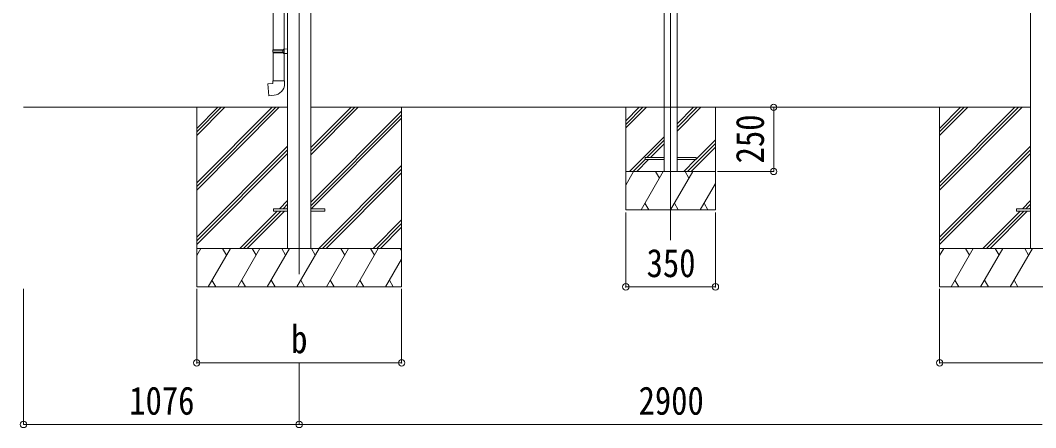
# Model space of a CAD drawing. Units: millimetres at full size, sheet at 1:25. Extents: x -6988 to 7066, y -4877 to 4823.
# Drawn here: x -238 to 3725, y -2564 to -976 of the extents above; entities that cross this region are included whole.
import ezdxf
from ezdxf.enums import TextEntityAlignment as Align

# ---------------------------------------------------------------- set-up
doc = ezdxf.new("R2010")
doc.units = ezdxf.units.MM
doc.header["$LTSCALE"] = 25
doc.header["$PDMODE"] = 32
doc.header["$PDSIZE"] = 25
for name, color, linetype, lineweight in [('0-0_0', 7, 'Continuous', 9), ('0-1_本体', 4, 'Continuous', 9), ('0-2_部品', 7, 'Continuous', 9), ('0-8_PARTS2', 2, 'Continuous', 9), ('0-A_寸法', 4, 'Continuous', 9), ('1-0_FRAME', 7, 'Continuous', 9), ('1-1_GLASS', 4, 'Continuous', 9), ('1-2_GLASS_SEAL', 7, 'Continuous', 9), ('1-8', 2, 'Continuous', 9), ('1-A', 6, 'Continuous', 9)]:
    doc.layers.add(name, color=color, linetype=linetype, lineweight=lineweight)
doc.styles.add('ＭＳ ゴシック', font='')
doc.styles.get('ＭＳ ゴシック').set_extended_font_data('MS Gothic')

msp = doc.modelspace()

# ---------------------------------------------------------------- linework, layer by layer
at = {"layer": '0-0_0'}
for p, q in [((-225.87, -1314.99), (804.93, -1314.99)), ((450.13, -1314.99), (450.13, -2014.99)), ((450.13, -1609.17), (744.31, -1314.99)), ((450.13, -1623.31), (758.45, -1314.99)), ((450.13, -1637.46), (772.6, -1314.99)), ((450.13, -1425.33), (560.46, -1314.99)), ((450.13, -1411.18), (546.32, -1314.99)), ((450.13, -1397.04), (532.18, -1314.99)), ((895.33, -1314.99), (3704.93, -1314.99)), ((895.33, -1500.62), (1080.96, -1314.99)), ((895.33, -1486.48), (1066.82, -1314.99)), ((895.33, -1472.34), (1052.68, -1314.99)), ((895.33, -1684.47), (1250.13, -1329.67)), ((895.33, -1698.61), (1250.13, -1343.82)), ((1250.13, -1314.99), (1250.13, -2014.99)), ((3350.13, -1314.99), (3350.13, -2014.99)), ((3350.13, -1609.17), (3644.31, -1314.99)), ((3350.13, -1623.31), (3658.45, -1314.99)), ((3350.13, -1637.46), (3672.6, -1314.99)), ((3350.13, -1425.33), (3460.46, -1314.99)), ((3350.13, -1411.18), (3446.32, -1314.99)), ((3350.13, -1397.04), (3432.18, -1314.99)), ((897.59, -1710.49), (1250.13, -1357.96)), ((450.13, -1821.3), (804.93, -1466.51)), ((450.13, -1835.44), (804.93, -1480.65)), ((450.13, -1849.59), (804.93, -1494.79)), ((3350.13, -1821.3), (3704.93, -1466.51)), ((3350.13, -1835.44), (3704.93, -1480.65)), ((3350.13, -1849.59), (3704.93, -1494.79)), ((926.94, -1864.99), (1250.13, -1541.8)), ((941.08, -1864.99), (1250.13, -1555.95)), ((955.23, -1864.99), (1250.13, -1570.09)), ((773.07, -1710.49), (804.93, -1678.64)), ((787.22, -1710.49), (804.93, -1692.78)), ((3673.07, -1710.49), (3704.93, -1678.64)), ((3687.22, -1710.49), (3704.93, -1692.78)), ((618.57, -1864.99), (764.07, -1719.49)), ((632.72, -1864.99), (778.22, -1719.49)), ((646.86, -1864.99), (792.36, -1719.49)), ((801.36, -1710.49), (804.93, -1706.92)), ((3518.57, -1864.99), (3664.07, -1719.49)), ((3532.72, -1864.99), (3678.22, -1719.49)), ((3546.86, -1864.99), (3692.36, -1719.49)), ((3701.36, -1710.49), (3704.93, -1706.92)), ((1139.07, -1864.99), (1250.13, -1753.94)), ((1153.22, -1864.99), (1250.13, -1768.08)), ((1167.36, -1864.99), (1250.13, -1782.22)), ((1250.13, -1864.99), (450.13, -1864.99)), ((450.13, -1892.5), (466.01, -1864.99)), ((494.88, -2014.99), (581.48, -1864.99)), ((566.48, -1890.97), (551.48, -1864.99)), ((610.35, -2014.99), (696.95, -1864.99)), ((681.95, -1890.98), (666.95, -1864.99)), ((725.82, -2014.99), (812.42, -1864.99)), ((797.42, -1890.98), (782.42, -1864.99)), ((841.29, -2014.99), (927.89, -1864.99)), ((912.89, -1890.98), (897.89, -1864.99)), ((956.76, -2014.99), (1043.36, -1864.99)), ((1028.36, -1890.98), (1013.36, -1864.99)), ((1072.23, -2014.99), (1158.83, -1864.99)), ((1128.83, -1864.99), (1143.83, -1890.98)), ((1244.3, -1864.99), (1250.13, -1875.09)), ((4150.13, -1864.99), (3350.13, -1864.99)), ((3350.13, -1892.5), (3366.01, -1864.99)), ((3394.88, -2014.99), (3481.48, -1864.99)), ((3466.48, -1890.97), (3451.48, -1864.99)), ((3510.35, -2014.99), (3596.95, -1864.99)), ((3581.95, -1890.98), (3566.95, -1864.99)), ((3625.82, -2014.99), (3712.42, -1864.99)), ((3697.42, -1890.98), (3682.42, -1864.99)), ((1187.7, -2014.99), (1250.13, -1906.86)), ((450.13, -2014.99), (1250.13, -2014.99)), ((509.88, -1989.02), (524.87, -2014.99)), ((625.35, -1989.01), (640.35, -2014.99)), ((740.82, -1989.01), (755.82, -2014.99)), ((856.29, -1989.01), (871.29, -2014.99)), ((971.76, -1989.01), (986.76, -2014.99)), ((1087.23, -1989.02), (1102.23, -2014.99)), ((1202.7, -1989.02), (1217.7, -2014.99)), ((3350.13, -2014.99), (4150.13, -2014.99)), ((3409.88, -1989.02), (3424.87, -2014.99)), ((3525.35, -1989.01), (3540.35, -2014.99)), ((3640.82, -1989.01), (3655.82, -2014.99))]:
    msp.add_line(p, q, dxfattribs=at)
at = {"layer": '0-1_本体'}
for p, q in [((804.93, 1011.39), (804.93, -1864.99)), ((895.33, 1011.39), (895.33, -1864.99)), ((3704.93, 1011.39), (3704.93, -1864.99))]:
    msp.add_line(p, q, dxfattribs=at)
at = {"layer": '0-2_部品'}
for p, q in [((749.13, -257.24), (749.13, -1090.4)), ((791.13, -259.8), (791.13, -1087.84)), ((747.13, -1092.4), (748.13, -1090.4)), ((747.13, -1092.4), (791.13, -1092.4)), ((747.13, -1092.4), (747.13, -1100.4)), ((747.13, -1100.4), (791.13, -1100.4)), ((747.13, -1100.4), (748.13, -1102.4)), ((748.13, -1090.4), (791.13, -1090.4)), ((748.13, -1102.4), (791.13, -1102.4)), ((749.13, -1102.4), (749.13, -1212.4)), ((786.65, -1092.4), (786.22, -1090.4)), ((789.13, -1087.9), (805.13, -1087.43)), ((789.13, -1089.9), (789.13, -1087.9)), ((789.13, -1089.9), (791.13, -1089.9)), ((789.13, -1104.9), (789.13, -1102.9)), ((789.13, -1104.9), (805.13, -1105.37)), ((791.13, -1104.96), (791.13, -1212.4)), ((805.13, -1087.43), (805.13, -1105.37)), ((747.13, -1212.4), (793.13, -1212.4)), ((747.13, -1222.4), (747.13, -1212.4)), ((793.13, -1212.4), (793.13, -1223.32))]:
    msp.add_line(p, q, dxfattribs=at)
at = {"layer": '0-2_部品', "color": 4}
for p, q in [((750.33, -1710.49), (750.33, -1719.49)), ((805.13, -1710.49), (750.33, -1710.49)), ((805.13, -1719.49), (750.33, -1719.49)), ((949.93, -1710.49), (895.13, -1710.49)), ((3650.33, -1710.49), (3650.33, -1719.49)), ((3705.13, -1710.49), (3650.33, -1710.49)), ((3705.13, -1719.49), (3650.33, -1719.49))]:
    msp.add_line(p, q, dxfattribs=at)
at = {"layer": '0-2_部品'}
for points in [[(786.65, -1092.4), (786.65, -1100.4), (786.22, -1102.4)], [(789.13, -1102.9), (791.13, -1102.9), (791.13, -1089.9)], [(752.05, -1268.14), (731.22, -1269.97), (727.21, -1224.14), (747.13, -1222.4)]]:
    msp.add_lwpolyline(points, dxfattribs=at)
at = {"layer": '0-2_部品', "color": 4}
msp.add_lwpolyline([(949.93, -1710.49), (949.93, -1719.49), (895.13, -1719.49)], dxfattribs=at)
at = {"layer": '0-2_部品'}
msp.add_arc((748.13, -1223.32), 45, 275, 0, dxfattribs=at)
at = {"layer": '0-8_PARTS2'}
msp.add_line((850.13, 985.01), (850.13, -1964.99), dxfattribs=at)
at = {"layer": '0-A_寸法', "color": 6}
for p, q in [((-225.87, -2551.36), (-225.87, -2022.41)), ((450.13, -2311.38), (450.13, -2022.41)), ((1250.13, -2311.38), (1250.13, -2022.41)), ((3350.13, -2311.38), (3350.13, -2022.41)), ((450.13, -2311.38), (1250.13, -2311.38)), ((850.13, -2551.36), (850.13, -2311.38)), ((3350.13, -2311.38), (4150.13, -2311.38)), ((-225.87, -2551.36), (850.13, -2551.36)), ((850.13, -2551.36), (3750.13, -2551.36))]:
    msp.add_line(p, q, dxfattribs=at)
for p in [(450.13, -2311.38), (1250.13, -2311.38), (3350.13, -2311.38), (-225.87, -2551.36), (850.13, -2551.36)]:
    msp.add_point(p, dxfattribs=at)
at = {"layer": '1-0_FRAME'}
for p, q in [((2125.13, -1315), (2125.13, -1715)), ((2125.13, -1367.34), (2177.48, -1315)), ((2125.13, -1381.48), (2191.62, -1315)), ((2125.13, -1395.63), (2205.76, -1315)), ((2325.13, -1407.76), (2417.9, -1315)), ((2325.13, -1393.62), (2403.75, -1315)), ((2325.13, -1379.48), (2389.61, -1315)), ((2475.13, -1715), (2475.13, -1315)), ((2139.61, -1565), (2275.13, -1429.47)), ((2207.75, -1511), (2275.13, -1443.62)), ((2221.89, -1511), (2275.13, -1457.76)), ((2365.88, -1565), (2475.13, -1455.75)), ((2400.13, -1516.61), (2475.13, -1441.61)), ((2380.03, -1565), (2475.13, -1469.89)), ((2153.75, -1565), (2200.13, -1518.62)), ((2167.89, -1565), (2213.89, -1519)), ((2351.74, -1565), (2397.74, -1519)), ((2125.13, -1618.11), (2155.8, -1564.99)), ((2125.13, -1565), (2475.13, -1565)), ((2184.66, -1714.99), (2271.27, -1564.99)), ((2256.27, -1590.98), (2241.26, -1565)), ((2300.13, -1714.99), (2386.74, -1565)), ((2371.74, -1590.98), (2356.74, -1564.99)), ((2415.6, -1714.99), (2475.13, -1611.89)), ((2199.66, -1689.02), (2214.66, -1714.99)), ((2315.13, -1689.01), (2330.13, -1714.99)), ((2430.6, -1689.02), (2445.6, -1714.99)), ((2125.13, -1715), (2475.13, -1715))]:
    msp.add_line(p, q, dxfattribs=at)
at = {"layer": '1-1_GLASS'}
for p, q in [((2275.13, 988.36), (2275.13, -1565)), ((2325.13, 988.36), (2325.13, -1565))]:
    msp.add_line(p, q, dxfattribs=at)
at = {"layer": '1-2_GLASS_SEAL', "color": 4}
for p, q in [((2275.13, -1518.99), (2200.13, -1518.99)), ((2325.13, -1510.99), (2400.13, -1510.99))]:
    msp.add_line(p, q, dxfattribs=at)
for points in [[(2200.13, -1518.99), (2200.13, -1510.99), (2275.13, -1510.99)], [(2400.13, -1510.99), (2400.13, -1518.99), (2325.13, -1518.99)]]:
    msp.add_lwpolyline(points, dxfattribs=at)
at = {"layer": '1-8'}
msp.add_line((2300.13, 1004.14), (2300.13, -1832.6), dxfattribs=at)
at = {"layer": '1-A'}
for p, q in [((2702.4, -1314.99), (2482.9, -1314.99)), ((2702.4, -1314.99), (2702.4, -1565)), ((2702.4, -1565), (2482.9, -1565)), ((2125.13, -2014.99), (2125.13, -1724.82)), ((2475.13, -2014.99), (2475.13, -1724.82)), ((2125.13, -2014.99), (2475.13, -2014.99))]:
    msp.add_line(p, q, dxfattribs=at)
for p in [(2702.4, -1314.99), (2702.4, -1565), (2125.13, -2014.99), (2475.13, -2014.99)]:
    msp.add_point(p, dxfattribs=at)

# ---------------------------------------------------------------- texts
at = {"layer": '0-A_寸法', "color": 7, "style": 'ＭＳ ゴシック', "width": 0.85}
for s, p in [('b', (818.88, -2306.38)), ('1076', (187.13, -2546.36)), ('2900', (2175.13, -2546.36))]:
    msp.add_text(s, height=110, dxfattribs=at).set_placement(p, align=Align.BOTTOM_LEFT)
at = {"layer": '1-A', "color": 7, "style": 'ＭＳ ゴシック', "width": 0.85}
msp.add_text('250', height=110, rotation=90, dxfattribs=at).set_placement((2697.4, -1533.75), align=Align.BOTTOM_LEFT)
msp.add_text('350', height=110, dxfattribs=at).set_placement((2206.38, -2009.99), align=Align.BOTTOM_LEFT)

doc.saveas('drawing.dxf')
